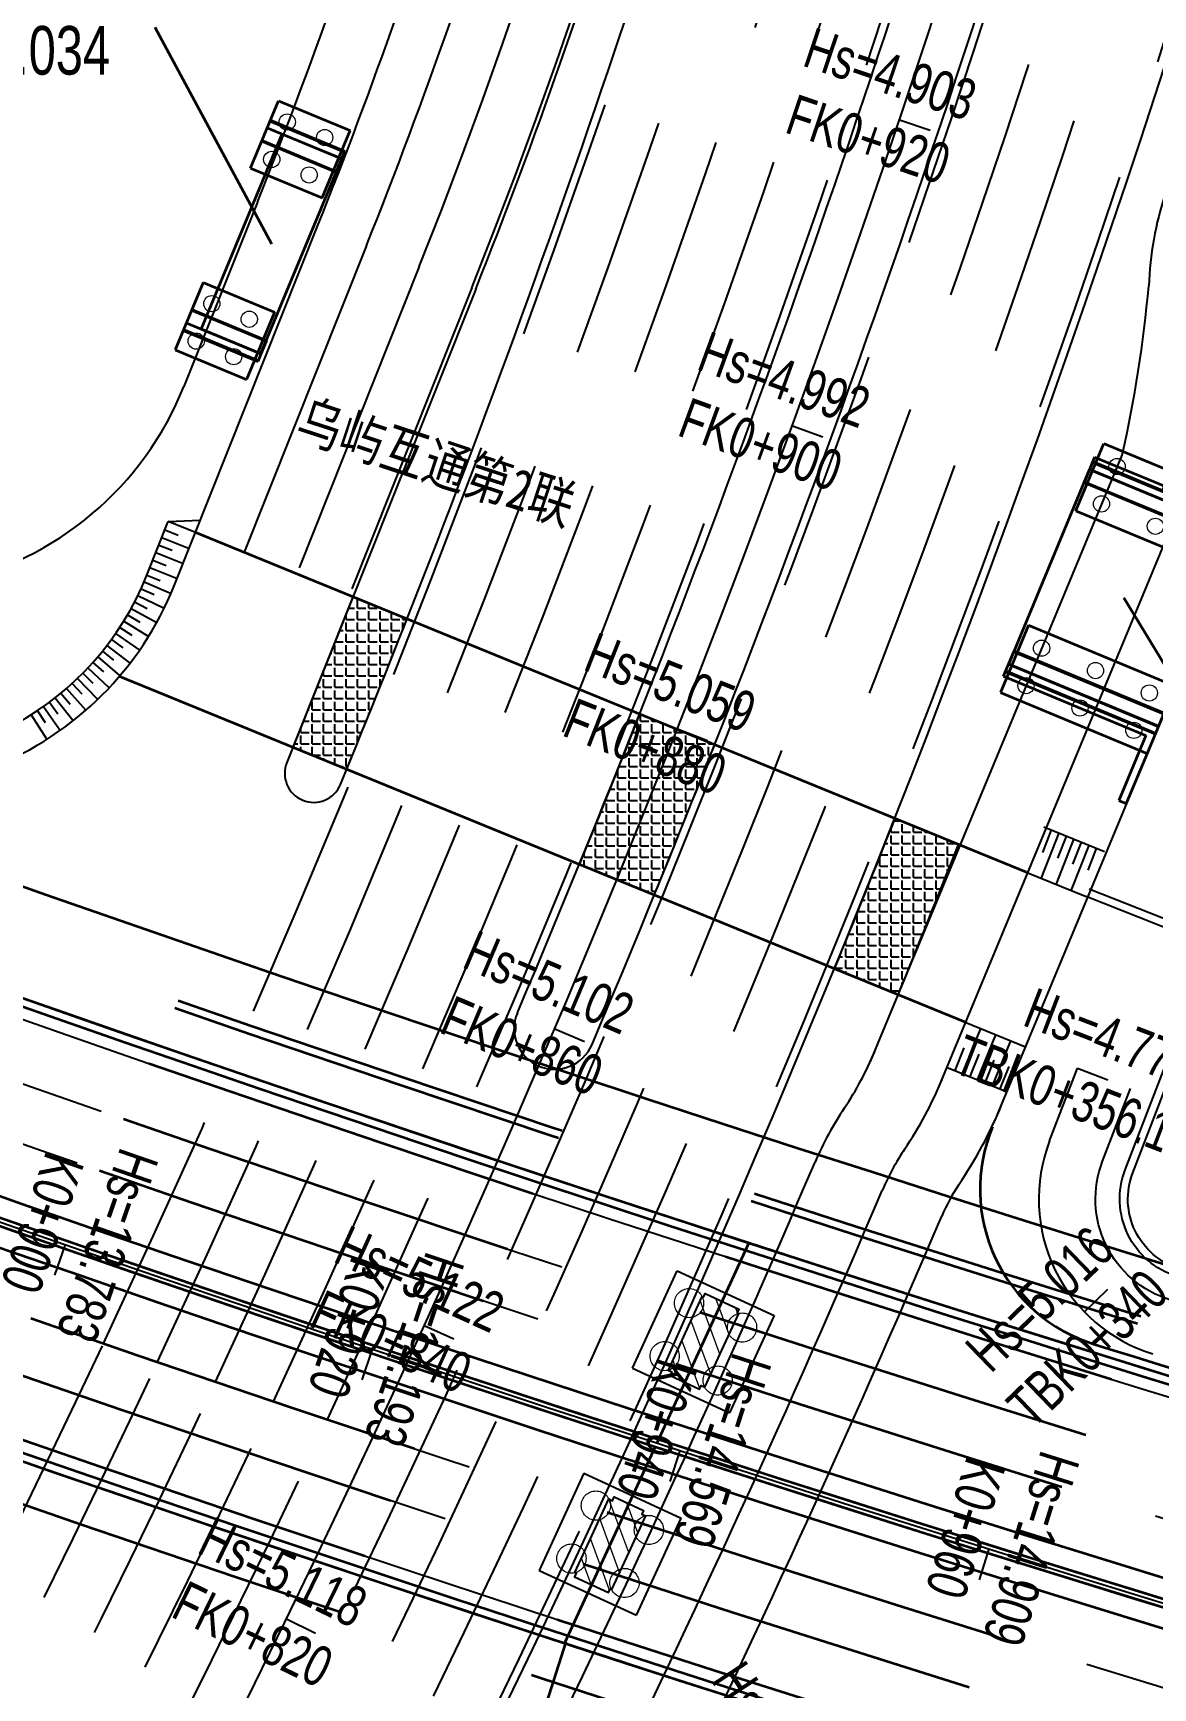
# Model space of a CAD drawing. Extents: x 0 to 558779, y 0 to 2762081.
# Drawn here: x 517143 to 517212.1, y 2757924.9 to 2758027 of the extents above; entities that cross this region are included whole.
import ezdxf
from ezdxf.enums import TextEntityAlignment as Align

# ---------------------------------------------------------------- set-up
doc = ezdxf.new("R2010")
doc.units = 0
doc.header["$LTSCALE"] = 20
for name, pattern in [('CENTER', [2, 1.25, -0.25, 0.25, -0.25]), ('CONTINOUS', [0]), ('DASHED', [19.049999999999997, 12.7, -6.349999999999999]), ('HIDDEN', [0.375, 0.25, -0.125])]:
    doc.linetypes.add(name, pattern=pattern)
for name, color, linetype in [('B-标线', 8, 'Continuous'), ('DL-互通边线', 75, 'Continuous'), ('DL-坡道口', 21, 'Continuous'), ('DL-非机动车道边线', 6, 'Continuous'), ('FD-公交车站', 11, 'Continuous'), ('FD-斑马线', 243, 'Continuous'), ('L-主桥边线', 240, 'Continuous'), ('L-辅路绿化带', 3, 'Continuous'), ('QL-主线桥墩', 191, 'Continuous'), ('QL-桥墩', 191, 'Continuous'), ('XW_2022', 7, 'Continuous'), ('XW_B-20220918', 7, 'Continuous'), ('XW_TB左非', 7, 'Continuous'), ('XW_丰海路', 7, 'Continuous'), ('XW_左非', 7, 'Continuous'), ('主线墩中心线', 6, 'Continuous'), ('主线墩号', 1, 'Continuous'), ('文本', 3, 'Continuous'), ('桩号-2022', 7, 'Continuous'), ('桩号-丰海路', 7, 'Continuous'), ('桩号-左非', 7, 'Continuous'), ('粗实线', 1, 'Continuous'), ('设计高-2022', 7, 'Continuous'), ('设计高-丰海路', 7, 'Continuous'), ('设计高-右非', 7, 'Continuous'), ('设计高-地面高-2022', 7, 'Continuous'), ('设计高-地面高-丰海路', 7, 'Continuous'), ('设计高-地面高-左非', 7, 'Continuous'), ('设计高-左非', 7, 'Continuous'), ('道路边线', 22, 'Continuous')]:
    doc.layers.add(name, color=color, linetype=linetype)
for name, color, linetype, lineweight in [('Y粗线', 1, 'CONTINOUS', 35), ('构造细实', 5, 'Continuous', 15), ('标注', 3, 'Continuous', 15), ('细虚线', 2, 'DASHED', 15)]:
    doc.layers.add(name, color=color, linetype=linetype, lineweight=lineweight)
doc.styles.get("Standard").update_dxf_attribs({"font": 'fsdb_e.shx', "width": 0.7, "bigfont": 'hzdx.shx'})
doc.styles.add('仿宋', font='simfang_0.ttf', dxfattribs={"width": 0.8})
pattern_1 = [(0, (-242.4584906192613, -12.00906982226297), (0, 0.6985000000000002), [0.508, -0.1905]), (90, (-242.4584906192613, -12.00906982226297), (-0.6985000000000002, 0), [0.508, -0.1905])]
pattern_2 = [(45, (-12.49999915763283, 14.99999999887115), (-67.35192090801864, 67.35192090801866), [])]

# ---------------------------------------------------------------- blocks, each defined once
blk = doc.blocks.new('4号辅道桥')
at = {"layer": 'Y粗线'}
for p, q in [((-8319.999999292193, 980.000000182772), (-8319.99999929173, -3800.000000292087)), ((-3819.999999292195, 980.0000001827137), (-8319.999999292193, 980.000000182772)), ((-7019.999999292195, 980.000000182772), (-7019.999999292195, -4000.000000292086)), ((-6519.999999292195, 980.000000182772), (-6519.999999292661, -4000.000000292086)), ((-5619.999999291728, 980.000000182772), (-5619.999999293126, -4000.000000292086)), ((-3819.999999292195, 980.0000001827137), (-3819.999999292661, -3800.000000292145)), ((3819.999999292195, 980.0000001827137), (3819.999999292661, -3800.000000292145)), ((3819.999999292195, 980.0000001827137), (8319.999999292193, 980.000000182772)), ((5619.999999292195, 980.000000182772), (5619.999999293126, -4000.000000292086)), ((6519.999999292661, 980.000000182772), (6519.999999292661, -4000.000000292086)), ((7019.999999292195, 980.000000182772), (7019.999999292195, -4000.000000292086)), ((8319.999999292193, 980.000000182772), (8319.99999929173, -3800.000000292087)), ((-3819.999999292195, -3800.000000292087), (-8319.99999929266, -3800.000000292087)), ((-5619.999999293126, -4000.000000292086), (-7019.999999292661, -4000.000000292086)), ((3819.999999292195, -3800.000000292087), (8319.99999929266, -3800.000000292087)), ((5619.999999293126, -4000.000000292086), (7019.999999292661, -4000.000000292086))]:
    blk.add_line(p, q, dxfattribs=at)
blk.add_lwpolyline([(-6499.99999954924, 1.827720553e-07), (-6499.999999572057, -4000.000000292202), (6500.000000407453, -4000.000000291737), (6499.999999989755, 2.328306e-10), (-6499.999999989755, -2.328306e-10)], dxfattribs=at)
at = {"layer": '标注', "linetype": 'DASHED', "ltscale": 40}
for p, q in [((-6919.999999291264, 980.0000001827137), (-6919.999999291264, -4000.000000292086)), ((-5719.999999291264, 980.000000182772), (-5719.999999291728, -4000.000000292086)), ((5719.999999291728, 980.000000182772), (5719.999999291728, -4000.000000292086)), ((6919.999999291264, 980.0000001827137), (6919.999999291264, -4000.000000292086))]:
    blk.add_line(p, q, dxfattribs=at)
at = {"layer": '标注', "linetype": 'ByBlock'}
for centre in [(-7319.999999292194, -20.00000029208604), (-4819.999999292195, -20.00000029231888), (4819.999999292195, -20.00000029231888), (7319.999999292194, -20.00000029208604), (-7319.99999929173, -2520.000000292086), (-4819.999999292661, -2520.000000292086), (4819.999999292661, -2520.000000292086), (7319.99999929173, -2520.000000292086)]:
    blk.add_circle(centre, 500, dxfattribs=at)
blk = doc.blocks.new('5号辅道桥')
at = {"layer": 'Y粗线'}
for p, q in [((-7319.999999713153, 2.91038e-11), (-7319.999999712685, -9500.00000037864)), ((-7319.999999713153, 2.91038e-11), (-5619.999999713153, 5.82077e-11)), ((-7019.999999712687, 5.82077e-11), (-7019.999999712687, -10000.00000037864)), ((-6519.999999713153, 5.82077e-11), (-6519.999999712687, -10000.00000037864)), ((-5619.999999713153, 5.82077e-11), (-5619.999999713153, -10000.00000037864)), ((5619.999999713153, 5.82077e-11), (5619.999999713153, -10000.00000037864)), ((7319.999999713153, 2.91038e-11), (5619.999999713153, 5.82077e-11)), ((6519.999999713153, 5.82077e-11), (6519.999999712687, -10000.00000037864)), ((7019.999999712687, 5.82077e-11), (7019.999999712687, -10000.00000037864)), ((7319.999999713153, 2.91038e-11), (7319.999999712685, -9500.00000037864)), ((-3819.999999712221, -199.9999999999418), (-8319.999999712685, -199.9999999999418)), ((-8319.999999713153, -199.9999999999418), (-8319.999999712685, -10000.0000003787)), ((-3819.999999712687, -199.9999999999418), (-3819.999999712687, -10000.00000037852)), ((3819.999999712221, -199.9999999999418), (8319.999999712685, -199.9999999999418)), ((3819.999999712687, -199.9999999999418), (3819.999999712687, -10000.00000037852)), ((8319.999999713153, -199.9999999999418), (8319.999999712685, -10000.0000003787)), ((-11669.99999971222, -9500.000000378759), (-11669.99999971175, -10000.0000003787)), ((-7319.999999712221, -9500.000000378699), (-11669.99999971222, -9500.000000378699)), ((-8319.999999712685, -10000.0000003787), (-11669.99999971222, -10000.0000003787)), ((-3819.999999712221, -10000.00000037852), (-8319.999999712685, -10000.00000037864)), ((3819.999999712221, -10000.00000037852), (8319.999999712685, -10000.00000037864)), ((7319.999999712221, -9500.000000378699), (11669.99999971222, -9500.000000378699)), ((8319.999999712685, -10000.0000003787), (11669.99999971222, -10000.0000003787)), ((11669.99999971222, -9500.000000378759), (11669.99999971175, -10000.0000003787))]:
    blk.add_line(p, q, dxfattribs=at)
blk.add_lwpolyline([(-6500, -10000.00000047684), (-6500, 0), (6500, 0), (6500.000000476837, -10000)], close=True, dxfattribs=at)
at = {"layer": '标注', "linetype": 'DASHED', "ltscale": 40}
for p, q in [((-6919.999999711756, 0), (-6919.999999711756, -10000.00000037864)), ((-5719.99999971222, 5.82077e-11), (-5719.999999711757, -10000.00000037864)), ((5719.99999971222, 5.82077e-11), (5719.999999711757, -10000.00000037864)), ((6919.999999711756, 0), (6919.999999711756, -10000.00000037864))]:
    blk.add_line(p, q, dxfattribs=at)
at = {"layer": '标注', "linetype": 'ByBlock'}
for centre in [(-7319.999999713153, -1500.000000013329), (-4819.999999712687, -1500.000000013329), (4819.999999712687, -1500.000000013329), (7319.999999713153, -1500.000000013329), (-7319.999999713153, -5100.000000189321), (-4819.999999712687, -5100.000000189321), (4819.999999712687, -5100.000000189321), (7319.999999713153, -5100.000000189321), (-7319.999999713153, -8700.000000366417), (-4819.999999712687, -8700.000000366417), (4819.999999712687, -8700.000000366417), (7319.999999713153, -8700.000000366417)]:
    blk.add_circle(centre, 500, dxfattribs=at)
blk = doc.blocks.new('W32-W33暂定')
at = {"layer": '构造细实'}
h = blk.add_hatch(dxfattribs=at)
h.set_pattern_fill('ANSI31', color=4, scale=30, style=0)
h.set_pattern_definition(pattern_2)
h.paths.add_polyline_path([(-937.4999999920977, 124.9999999690688), (-687.4999999920977, 124.9999999690688), (-437.5000000517025, 124.9999999690688), (-437.4999999920978, 99.99999998397), (-412.4999999920978, 99.99999998397), (-412.4999999920978, -100.0000000011288), (-437.4999999920978, -100.00000001603), (-437.4999999920978, -125.0000000011288), (-687.4999999920977, -125.0000000011288), (-937.499999968256, -125.0000000011288), (-937.4999999920977, -115.00000001603), (-962.4999999920977, -115.0000000011288), (-962.4999999920977, 114.9999999690688), (-937.4999999920977, 114.99999998397)])
h = blk.add_hatch(dxfattribs=at)
h.set_pattern_fill('ANSI31', color=4, scale=30, style=0)
h.set_pattern_definition(pattern_2)
h.paths.add_polyline_path([(937.4999999920977, 124.9999999690687), (687.4999999920977, 124.9999999690687), (437.5000000517025, 124.9999999690687), (437.4999999920978, 99.99999998396994), (412.4999999920978, 99.99999998396994), (412.4999999920978, -100.0000000011289), (437.4999999920978, -100.00000001603), (437.4999999920978, -125.0000000011289), (687.4999999920977, -125.0000000011289), (937.499999968256, -125.0000000011289), (937.4999999920977, -115.0000000160301), (962.4999999920977, -115.0000000011289), (962.4999999920977, 114.9999999690687), (937.4999999920977, 114.9999999839699)])
at = {"layer": '粗实线'}
for p, q in [((-1017.5, 329.9999999690688), (-1017.5, -330.00000001603)), ((-357.5, 329.9999999988711), (-1017.5, 329.9999999690688)), ((-357.5, 329.9999999988711), (-357.5, -330.0000000011289)), ((357.5000000000002, 329.9999999988711), (357.5000000000002, -330.0000000011289)), ((357.5000000000002, 329.9999999988711), (1017.5, 329.9999999690687)), ((1017.5, 329.9999999690687), (1017.5, -330.0000000160301)), ((-1017.5, -330.00000001603), (-357.5, -330.0000000011289)), ((1017.5, -330.0000000160301), (357.4999999999998, -330.0000000011289))]:
    blk.add_line(p, q, dxfattribs=at)
at = {"layer": '粗实线', "color": 4}
for points in [[(-937.4999999920977, 124.9999999690688), (-937.4999999920977, 114.99999998397), (-962.4999999920977, 114.9999999690688), (-962.4999999920977, -115.0000000011288), (-937.4999999920977, -115.00000001603), (-937.499999968256, -125.0000000011288)], [(-937.4999999920977, 124.9999999690688), (-687.4999999920977, 124.9999999690688), (-437.5000000517025, 124.9999999690688), (-437.4999999920978, 99.99999998397), (-412.4999999920978, 99.99999998397), (-412.4999999920978, -100.0000000011288), (-437.4999999920978, -100.00000001603), (-437.4999999920978, -125.0000000011288), (-687.4999999920977, -125.0000000011288), (-937.4999999324933, -125.0000000011288)], [(937.4999999920977, 124.9999999690687), (687.4999999920977, 124.9999999690687), (437.5000000517025, 124.9999999690687), (437.4999999920978, 99.99999998396994), (412.4999999920978, 99.99999998396994), (412.4999999920978, -100.0000000011289), (437.4999999920978, -100.00000001603), (437.4999999920978, -125.0000000011289), (687.4999999920977, -125.0000000011289), (937.4999999324933, -125.0000000011289)], [(937.4999999920977, 124.9999999690687), (937.4999999920977, 114.9999999839699), (962.4999999920977, 114.9999999690687), (962.4999999920977, -115.0000000011289), (937.4999999920977, -115.0000000160301), (937.499999968256, -125.0000000011289)]]:
    blk.add_lwpolyline(points, dxfattribs=at)
at = {"layer": '细虚线', "ltscale": 5}
for centre in [(-867.5, 179.99999998397), (-507.5, 179.9999999988711), (507.5, 179.9999999988711), (867.5, 179.9999999839698), (-867.5, -180.00000001603), (-507.5, -180.00000001603), (507.5, -180.00000001603), (867.5, -180.0000000160301)]:
    blk.add_circle(centre, 90, dxfattribs=at)
blk = doc.blocks.new('主线桥墩10.09')
at = {"layer": 'L-主桥边线', "lineweight": 35}
for points in [[(-22.09346182737499, 24.23848303081468, 0.0666659367072392), (484.4883812573389, -122.4187976215034)], [(-32.98621173837455, -0.4667406943626702, 0.0668908931568366), (482.2642752000247, -149.3860236215405)]]:
    blk.add_lwpolyline(points, format="xyb", dxfattribs=at)
at = {"layer": 'L-主桥边线', "color": 1, "lineweight": 35}
for points in [[(-27.64468672825024, 11.65887725027278, 0.0745330961224291), (544.5197791802347, -144.3218721337616), (1927.495816988172, -307.3725867569446)], [(-27.44311974686571, 12.11644773883745, 0.0745330961224571), (544.57832292316, -143.8253113320097), (1927.554360731505, -306.8760259551928)]]:
    blk.add_lwpolyline(points, format="xyb", dxfattribs=at)
at = {"layer": '主线墩中心线', "linetype": 'CENTER', "lineweight": 35}
for p, q in [((166.3170309555717, -47.57637860998511), (160.6337760661845, -59.92513574566692)), ((160.5285356424865, -60.15380548825487), (154.9510524005745, -72.2727386211045))]:
    blk.add_line(p, q, dxfattribs=at)
at = {"layer": '主线墩号', "lineweight": 35}
blk.add_line((155.0180680687772, -72.19092159112915), (152.4922649632208, -80.11553759826346), dxfattribs=at)
at = {"layer": '主线墩号', "xscale": 0.0099999998870312, "yscale": 0.0099999998870312, "zscale": 0.0099999998870312, "rotation": 65.28674614008489}
blk.add_blockref('W32-W33暂定', (160.6337760661845, -59.92513574520125), dxfattribs=at)
at = {"layer": '文本', "style": '仿宋', "width": 0.8}
blk.add_text('乌屿互通第2联', height=2.499999999999999, rotation=341.7956909932892, dxfattribs=at).set_placement((138.2203912325203, 2.182250116020441))

msp = doc.modelspace()

# ---------------------------------------------------------------- hatches: boundary and pattern name
at = {"layer": 'FD-公交车站'}
h = msp.add_hatch(dxfattribs=at)
h.set_pattern_fill('ANGLE', color=256, scale=0.1)
h.set_pattern_definition(pattern_1)
edge = h.paths.add_edge_path()
edge.add_arc((516457.0878946012, 2758270.034214213), 761.9999999984717, 337.7529654882218, 338.5049002007264)
edge.add_line((517166.089963611, 2757990.820915572), (517162.7501824333, 2757992.187063196))
edge.add_line((517162.7501824333, 2757992.187063196), (517159.0443670583, 2757982.898659509))
edge.add_line((517159.0443670583, 2757982.898659509), (517162.3646913303, 2757981.540470791))
h = msp.add_hatch(dxfattribs=at)
h.set_pattern_fill('ANGLE', color=256, scale=0.1)
h.set_pattern_definition(pattern_1)
edge = h.paths.add_edge_path()
edge.add_line((517176.710859561, 2757975.67212715), (517181.3386557647, 2757973.779113072))
edge.add_arc((516457.0878945979, 2758270.034214218), 782.5000000035402, 337.7529620783147, 338.4851964552362)
edge.add_line((517185.0655198646, 2757983.058906714), (517180.4373431535, 2757984.95207644))
edge.add_arc((516457.0878946005, 2758270.03421421), 777.4999999983584, 337.75296289380117, 338.4899064324587, ccw=False)
h = msp.add_hatch(dxfattribs=at)
h.set_pattern_fill('ANGLE', color=256, scale=0.1)
h.set_pattern_definition([(0, (0, 0), (0, 0.6985000000000002), [0.508, -0.1905]), (90, (0, 0), (-0.6985000000000002, 0), [0.508, -0.1905])])
edge = h.paths.add_edge_path()
edge.add_arc((516457.0878945974, 2758270.034214211), 798.7500000016236, 337.7529595003787, 338.4702963034457)
edge.add_line((517200.1070612722, 2757976.906118566), (517196.173124429, 2757978.515307367))
edge.add_arc((516457.087894599, 2758270.034214211), 794.5000000001337, 337.7529601645022, 338.47413440251796, ccw=False)
edge.add_line((517192.4453666533, 2757969.235879285), (517196.3789934263, 2757967.626817319))

# ---------------------------------------------------------------- linework, layer by layer
at = {"layer": 'B-标线', "linetype": 'Continuous', "ltscale": 4}
msp.add_line((517163.5883301462, 2758013.852410427), (517156.0396259485, 2757994.932036686), dxfattribs=at)
at = {"layer": 'B-标线', "linetype": 'HIDDEN', "ltscale": 4}
for p, q in [((517166.8391493603, 2758012.555423751), (517159.2792049409, 2757993.606877069)), ((517170.0899685742, 2758011.258437075), (517162.5187839336, 2757992.281717454))]:
    msp.add_line(p, q, dxfattribs=at)
at = {"layer": 'B-标线', "lineweight": 35, "flags": 128}
for points in [[(516332.9539138029, 2758339.613788994), (516966.6872571261, 2758045.7680116, 0.0793686081780521), (517567.750595335, 2757875.684348863), (518685.095573749, 2757743.951121216)], [(516325.1717994775, 2758322.830204853), (516958.9051428008, 2758028.98442746, 0.079368608178038), (517565.5844768466, 2757857.311599186), (518685.095573749, 2757725.322989553)], [(516323.9098349922, 2758320.108542561), (516957.6431783156, 2758026.262765167, 0.0793686081780461), (517565.233214389, 2757854.332234373), (518685.095573749, 2757722.302211446)]]:
    msp.add_lwpolyline(points, format="xyb", dxfattribs=at)
at = {"layer": 'B-标线', "linetype": 'HIDDEN', "lineweight": 35, "ltscale": 5, "flags": 128}
for points in [[(516331.2712944893, 2758335.984905937), (516965.0046378126, 2758042.139128543, 0.0793686081780467), (517567.2822453916, 2757871.711862446), (518685.095573749, 2757739.923417072)], [(516331.4816219035, 2758336.438516319), (516965.2149652268, 2758042.592738925, 0.0793686081780571), (517567.3407891346, 2757872.208423248), (518685.095573749, 2757740.426880091)], [(516329.6938388828, 2758332.58282807), (516963.4271822062, 2758038.737050676, 0.0793686081780464), (517566.8431673196, 2757867.98765643), (518685.095573749, 2757736.147444438)], [(516328.1163832764, 2758329.180750204), (516961.8497265997, 2758035.33497281, 0.0793686081780372), (517566.4040892477, 2757864.263450414), (518685.095573749, 2757732.371471804)], [(516326.6440913769, 2758326.005477528), (516960.3774347003, 2758032.159700135, 0.07936860817803301), (517565.9942830471, 2757860.7875248), (518685.095573749, 2757728.847230678)], [(516322.4375430929, 2758316.933269886), (516956.1708864162, 2758023.087492492, 0.079368608178051), (517564.8234081885, 2757850.856308758), (518947.7994459439, 2757687.805594135, 0.0200316140230398), (519307.5468970618, 2757659.942024764), (521003.5519569056, 2757596.751981205)], [(516320.9652511935, 2758313.757997211), (516954.6985945168, 2758019.912219817, 0.0793686081780398), (517564.4136019879, 2757847.380383144), (518947.3896397434, 2757684.329668521, 0.0200316140230388), (519307.4165838865, 2757656.444451538), (521003.4216295536, 2757593.254408507)], [(516319.387795587, 2758310.355919344), (516953.1211389103, 2758016.51014195, 0.0793686081780306), (517563.9745239159, 2757843.656177128), (518946.9505616714, 2757680.605462505, 0.0200316140230382), (519307.2769626272, 2757652.697051652), (521003.2819931051, 2757589.507009187)], [(516317.8103399805, 2758306.953841478), (516951.5436833039, 2758013.108064084, 0.0793686081780214), (517563.535445844, 2757839.931971113), (518946.5114835995, 2757676.88125649, 0.0200316140230376), (519307.1373413681, 2757648.949651766), (521003.1423566565, 2757585.759609868)]]:
    msp.add_lwpolyline(points, format="xyb", dxfattribs=at)
at = {"layer": 'B-标线', "linetype": 'Continuous', "ltscale": 4}
for points in [[(516801.4486363618, 2758113.842317293), (516963.4271821143, 2758038.737050697, 0.0793686081867384), (517566.8431672895, 2757867.987656427), (518230.0852143604, 2757789.792455073)], [(516796.926596957, 2758104.089694076), (516958.9051427089, 2758028.984427481, 0.0793686081867512), (517565.5844768166, 2757857.311599182), (518228.8265238876, 2757779.116397829)], [(516795.6646324722, 2758101.368031784), (516957.6431782236, 2758026.262765188, 0.0793686081867587), (517565.2332143592, 2757854.33223437), (518228.4752614301, 2757776.137033017)], [(516791.1425930676, 2758091.615408567), (516953.1211388182, 2758016.510141971, 0.0793686081867713), (517563.9745238861, 2757843.656177125), (518227.2165709573, 2757765.460975772)]]:
    msp.add_lwpolyline(points, format="xyb", dxfattribs=at)
for centre, radius, start, end in [((516845.2402485442, 2758140.86446277), 342.75, 338.2493717652328, 347.9900578181299), ((517147.0749616849, 2757951.814472903), 113.5, 59.6556304346143, 180.8874347898424), ((517147.0749616849, 2757951.814472903), 106.5, 59.6556304346143, 180.8874347898424)]:
    msp.add_arc(centre, radius, start, end, dxfattribs=at)
at = {"layer": 'B-标线', "linetype": 'HIDDEN', "ltscale": 4}
for centre, radius, start, end in [((516845.2402485442, 2758140.86446277), 346.25, 338.2493717652328, 347.9900578181299), ((516845.2402485442, 2758140.86446277), 349.75, 338.2493717652328, 347.9900578181299), ((517799.5838172971, 2759842.065125098), 1991.499999995303, 245.1240635667524, 263.2759572686483), ((517799.5838172974, 2759842.065125098), 1994.999999995363, 245.1240635667524, 263.2759572686483), ((517799.5838173004, 2759842.065125098), 2004.999999995639, 245.1240635667524, 263.2759572686483), ((517799.583817301, 2759842.065125098), 2008.499999995699, 245.1240635667524, 263.2759572686483)]:
    msp.add_arc(centre, radius, start, end, dxfattribs=at)
at = {"layer": 'B-标线', "linetype": 'HIDDEN', "ltscale": 3}
for radius, start, end in [(783, 304.6964323397392, 344.3172514265632), (786.5, 304.6964323397392, 344.3172514265632), (790.2499999999999, 304.6964323397392, 344.3172514265632), (794, 304.6964323397392, 344.3172514265632), (762.5, 334.8610638087748, 343.632528065669), (766, 334.8895294467534, 343.632528065669), (769.7499999999999, 334.9202530718312, 343.632528065669), (773.5, 334.9512060063036, 343.632528065669), (777, 334.9802995987557, 343.632528065669), (762.5, 325.2684961911447, 334.8610638087748), (766, 325.2684961911447, 334.8895294467534), (769.7499999999999, 325.2684961911447, 334.9202530718312), (773.5, 325.2684961911447, 334.9512060063036), (777, 325.2684961911447, 334.9802995987557)]:
    msp.add_arc((516457.0878945999, 2758270.034214213), radius, start, end, dxfattribs=at)
at = {"layer": 'DL-互通边线', "lineweight": 35}
for radius in [115, 114.5, 105.5, 105]:
    msp.add_arc((517147.0749616849, 2757951.814472903), radius, 59.17598161278978, 180.8874347898424, dxfattribs=at)
at = {"layer": 'DL-坡道口'}
for p, q in [((517151.3595786649, 2757996.829521383), (517153.3300395072, 2757996.910950104)), ((517153.0363188007, 2757996.160548588), (517151.3595786649, 2757996.829521383)), ((517150.9662001956, 2757995.843541873), (517152.6046130797, 2757995.189860588)), ((517151.1514840066, 2757996.307944619), (517151.9706904486, 2757995.981103976)), ((517150.595632574, 2757994.914736384), (517152.2340454579, 2757994.261055099)), ((517150.7809163848, 2757995.379139128), (517151.6001228269, 2757995.052298486)), ((517150.2250649523, 2757993.985930894), (517151.8634778363, 2757993.332249609)), ((517150.4103487631, 2757994.450333639), (517151.2295552052, 2757994.123492996)), ((517149.6815952085, 2757992.684902908), (517150.4834775671, 2757992.317603734)), ((517149.8658846051, 2757993.100897662), (517151.4875112178, 2757992.406618806)), ((517150.0397811414, 2757993.521528149), (517150.8589875834, 2757993.194687507)), ((517149.2821144587, 2757991.867380662), (517150.0646373655, 2757991.460463102)), ((517149.4869646138, 2757992.2736449), (517151.0718651348, 2757991.49918616)), ((517148.6075583283, 2757990.681073027), (517150.1072240861, 2757989.752257322)), ((517148.8422738728, 2757991.07084582), (517149.6034814282, 2757990.625326957)), ((517149.0671727677, 2757991.466364094), (517150.6113857714, 2757990.613661215)), ((517148.1092700919, 2757989.919734517), (517149.5606402206, 2757988.91712754)), ((517148.3631728236, 2757990.297289308), (517149.1011624049, 2757989.814282705)), ((517147.2920744847, 2757988.826782955), (517147.9781569928, 2757988.272513352)), ((517147.5735535196, 2757989.184251513), (517148.97300035, 2757988.110359261)), ((517147.8460088138, 2757989.548644612), (517148.5589358318, 2757989.029357536)), ((517146.3952816226, 2757987.798136106), (517147.680526715, 2757986.589897283)), ((517146.7027543832, 2757988.133508614), (517147.3602775325, 2757987.545641871)), ((517147.0017476245, 2757988.476462342), (517148.3457732677, 2757987.333968985)), ((517145.0845155401, 2757986.536576411), (517146.2427171507, 2757985.206063341)), ((517145.4239336007, 2757986.839577397), (517146.0194831276, 2757986.189004756)), ((517145.7556713638, 2757987.150968268), (517146.9789234618, 2757985.880003947)), ((517146.0795215026, 2757987.470554415), (517146.7068418277, 2757986.850559891)), ((517144.0223240214, 2757985.679779495), (517144.5499493917, 2757984.973001263)), ((517144.3834916918, 2757985.956496195), (517145.4737479141, 2757984.569759965)), ((517144.737629306, 2757986.242154675), (517145.2999194708, 2757985.56263001)), ((517142.898918975, 2757984.904980891), (517143.8452858414, 2757983.416328563)), ((517143.2798056382, 2757985.153857501), (517143.7714474251, 2757984.421592281)), ((517143.6543520137, 2757985.412177516), (517144.6739377747, 2757983.972684246)), ((517206.2993247528, 2757977.629883487), (517205.2032881535, 2757974.836962148)), ((517205.8338819701, 2757977.812538945), (517205.2858636703, 2757976.416078275)), ((517205.3684391875, 2757977.995194402), (517209.1100099472, 2757976.467108754)), ((517206.7647675353, 2757977.44722803), (517206.2167492358, 2757976.05076736)), ((517207.2302103178, 2757977.264572573), (517206.1341737188, 2757974.471651233)), ((517208.1610958831, 2757976.899261658), (517207.0650592839, 2757974.106340318)), ((517207.6956531004, 2757977.081917115), (517207.1476348011, 2757975.685456445)), ((517208.6265386657, 2757976.7166062), (517208.0785203662, 2757975.320145531)), ((517204.2724025882, 2757975.202273063), (517207.975737477, 2757973.689803232)), ((517201.4695700959, 2757965.544503901), (517200.3337676329, 2757962.767823731)), ((517200.5101587743, 2757965.936951599), (517204.2462502655, 2757964.408701438)), ((517202.3951301525, 2757965.16590308), (517201.2593276895, 2757962.38922291)), ((517200.4388888362, 2757964.345464226), (517199.8709876046, 2757962.957124141)), ((517203.320690209, 2757964.787302259), (517202.184887746, 2757962.010622089)), ((517199.3743563112, 2757963.16027143), (517203.1104478025, 2757961.632021268)), ((517201.3644488927, 2757963.966863405), (517200.7965476613, 2757962.57852332)), ((517202.2900089492, 2757963.588262584), (517201.7221077178, 2757962.199922499)), ((517203.2155690058, 2757963.209661763), (517202.6476677743, 2757961.821321678))]:
    msp.add_line(p, q, dxfattribs=at)
msp.add_lwpolyline([(517129.8097359677, 2757982.370410639, 0.3579349166542474), (517150.0390762965, 2757993.519761498), (517151.3595786649, 2757996.829521383)], format="xyb", dxfattribs=at)
at = {"layer": 'DL-非机动车道边线'}
for p, q in [((517151.7109261779, 2757992.852739778), (517160.569712304, 2758015.056755197)), ((517198.8256596936, 2757961.784552898), (517214.3585590161, 2757999.193207453))]:
    msp.add_line(p, q, dxfattribs=at)
msp.add_lwpolyline([(516681.0566446671, 2758183.739579687), (516711.5878503283, 2758169.538312119), (516738.6515630135, 2758156.971178772), (516772.8385979254, 2758141.062565848), (516808.2715496399, 2758124.56986856), (516839.1821436236, 2758110.258871889), (516853.0517485953, 2758103.828626121), (516882.5965200831, 2758090.133651346), (516911.287900856, 2758076.85568377), (516929.9530417529, 2758068.206258962), (516947.097252483, 2758060.454452646), (516965.4531707728, 2758051.738971829), (516974.5454576876, 2758047.558721779), (516993.549987901, 2758041.675504648), (517012.5093214209, 2758034.732154911), (517026.0084902067, 2758029.788444736), (517043.3052701472, 2758020.0610929), (517053.4141712872, 2758015.328331555), (517072.8970092678, 2758006.253023013), (517101.0956648295, 2757993.108853256), (517124.6999935401, 2757982.12976665, 0.4306366615324721), (517151.7109261781, 2757992.852739779)], format="xyb", dxfattribs=at)
at = {"layer": 'DL-非机动车道边线', "flags": 128}
msp.add_lwpolyline([(517535.4595351288, 2757890.269549703, -0.0146571283084208), (517507.0325955516, 2757896.505120518), (517437.4360345968, 2757913.924065255, -0.0753460989586824), (517405.2201819186, 2757927.379991321, 0.2413342400438609), (517351.9960104923, 2757931.24285066, -0.1668886269642016), (517289.4779598627, 2757926.832224344, -0.0100216151164443), (517213.135905826, 2757948.812724289, -0.4340586100425414), (517208.9935401646, 2757957.357980842), (517210.7194308591, 2757961.8388172)], format="xyb", dxfattribs=at)
at = {"layer": 'DL-非机动车道边线'}
for centre, radius, start, end in [((516845.2402485442, 2758140.864462771), 339.5000000001043, 338.2493717652328, 347.5500103010835), ((517176.463204965, 2757971.788132366), 24.50000000011965, 326.0887573966344, 337.4815742969207), ((517209.6593180927, 2757949.471813826), 15.49999999969802, 146.0887573966344, 156.9281236380068), ((516457.0878946018, 2758270.034214215), 802.4999999994448, 330.7730035133114, 336.9281236380068)]:
    msp.add_arc(centre, radius, start, end, dxfattribs=at)
at = {"layer": 'FD-公交车站'}
for points in [[(517162.3646913304, 2757981.540470792, 0.0032809458959321), (517166.089963611, 2757990.820915572), (517162.7501824333, 2757992.187063196), (517159.0443670583, 2757982.898659509), (517162.3646913303, 2757981.540470791)], [(517176.710859561, 2757975.67212715), (517181.3386557647, 2757973.779113072, 0.0031949860647306), (517185.0655198646, 2757983.058906714), (517180.4373431535, 2757984.95207644, -0.0032155338701564), (517176.7108595613, 2757975.67212715)], [(517196.3789934262, 2757967.626817319, 0.0031299824860119), (517200.1070612722, 2757976.906118566), (517196.173124429, 2757978.515307367, -0.0031467266196011), (517192.4453666533, 2757969.235879285), (517196.3789934263, 2757967.626817319)]]:
    msp.add_lwpolyline(points, format="xyb", dxfattribs=at)
at = {"layer": 'FD-斑马线', "lineweight": 35}
for p, q in [((517204.2724025882, 2757975.202273063), (517153.0363188007, 2757996.160548588)), ((517200.5101587743, 2757965.936951599), (517148.3435567433, 2757987.275858434))]:
    msp.add_line(p, q, dxfattribs=at)
at = {"layer": 'L-主桥边线', "lineweight": 35}
for points in [[(516801.7641274831, 2758114.522732867), (516963.7426732357, 2758039.417466271, 0.0715019287529646), (517505.3122830437, 2757876.976510274)], [(516801.9744548971, 2758114.976343249), (516963.9530006499, 2758039.871076653, 0.0714970484100831), (517505.3481757935, 2757877.476710887)], [(516796.4007784217, 2758102.955668121), (516958.3793241734, 2758027.850401526, 0.0793686081867576), (517565.4381174593, 2757856.070197177), (518228.6801645306, 2757777.874995824)], [(516796.1904510075, 2758102.502057739), (516958.1689967592, 2758027.396791143, 0.0793686081867523), (517565.3795737164, 2757855.573636375), (518228.6216207877, 2757777.378435022)], [(516790.8271019464, 2758090.934992994), (516952.8056476969, 2758015.829726399, 0.0756049920457877), (517533.997684804, 2757846.662156721)], [(516790.6167745321, 2758090.481382612), (516952.5953202827, 2758015.376116016, 0.0715934765951041), (517502.1131767932, 2757850.660227038, 0.0715934765951041)]]:
    msp.add_lwpolyline(points, format="xyb", dxfattribs=at)
for centre, radius, start, end in [((517211.4376064723, 2757955.623535803), 10, 157.3737736486439, 252.6839401670236), ((517799.5791455251, 2759842.066099086), 1986.000003675373, 252.6839401670236, 255.0861198479173)]:
    msp.add_arc(centre, radius, start, end, dxfattribs=at)
at = {"layer": 'L-辅路绿化带'}
for p, q in [((517170.3221699466, 2758011.16579517), (517158.6737855207, 2757981.969819139)), ((517194.6696852097, 2757963.510205264), (517210.2025845321, 2758000.918859819))]:
    msp.add_line(p, q, dxfattribs=at)
for centre, radius, start, end in [((516845.2402485442, 2758140.86446277), 350, 338.2493717652328, 347.9900578181299), ((516457.0878945999, 2758270.034214213), 782.5, 337.0214765802209, 344.3172514265632), ((516457.0878945999, 2758270.034214213), 762, 337.6774200203308, 343.632528065669), ((516457.0878945999, 2758270.034214213), 777.5, 337.0214765802209, 343.632528065669), ((516457.0878945999, 2758270.034214213), 794.5, 317.1532627605024, 342.8979667930104), ((517231.8343309789, 2758010.694746876), 20, 161.4924891595489, 178.0879655501896), ((517131.2670364204, 2758018.687513335), 80.91072736960788, 347.3139823789785, 354.8054634791559), ((517160.3287400142, 2757981.290310798), 1.789023745204126, 157.6774200500787, 337.6774200203308), ((517175.1958690948, 2757965.53308619), 2.499999999995102, 157.021476580221, 337.0214765802209), ((517176.463204966, 2757971.788132368), 20, 326.0887573966344, 337.4815742969207), ((517209.6593180933, 2757949.471813827), 20, 146.0887573966344, 156.9281236380068), ((516457.0878945999, 2758270.034214213), 798, 330.7730043704374, 336.9281236380068)]:
    msp.add_arc(centre, radius, start, end, dxfattribs=at)
at = {"layer": 'QL-桥墩', "lineweight": 35}
for p, q in [((517150.527483578, 2758027.330154737), (517157.71950626, 2758013.96235788)), ((517220.226782409, 2757975.715991552), (517210.3147108494, 2757992.122941281))]:
    msp.add_line(p, q, dxfattribs=at)
msp.add_lwpolyline([(517153.3795402552, 2758008.725620659), (517157.0737397964, 2758007.191707444), (517162.0589577429, 2758019.197855953), (517158.3647582017, 2758020.731769168), (517153.3795402551, 2758008.725620658)], dxfattribs=at)
msp.add_lwpolyline([(517212.4398513027, 2757984.20247551), (517203.2043524495, 2757988.037258545), (517208.1895703961, 2758000.043407054), (517217.4250692493, 2757996.208624019)], close=True, dxfattribs=at)
at = {"layer": 'XW_2022', "color": 2}
msp.add_arc((517799.5838173413, 2759842.065125105), 2000, 245.1240635637268, 263.2759572686483, dxfattribs=at)
at = {"layer": 'XW_B-20220918', "color": 2}
msp.add_arc((517147.0749616849, 2757951.814472903), 110, 59.17598161278978, 180.8874347898424, dxfattribs=at)
at = {"layer": 'XW_TB左非', "color": 4}
msp.add_line((517205.7274395469, 2757958.615989886), (517207.4533302413, 2757963.096826244), dxfattribs=at)
at = {"layer": 'XW_TB左非', "color": 2}
msp.add_arc((517215.0591555979, 2757955.021678332), 10, 158.9347345488397, 252.7894117436603, dxfattribs=at)
at = {"layer": 'XW_丰海路', "color": 2}
msp.add_arc((516457.0878945999, 2758270.034214213), 779.9999999999999, 304.6964323342552, 344.3172514265632, dxfattribs=at)
at = {"layer": 'XW_左非', "color": 4}
msp.add_line((517205.7274395469, 2757958.615989886), (517207.4533302413, 2757963.096826244), dxfattribs=at)
at = {"layer": 'XW_左非', "color": 2}
msp.add_arc((517215.0591555979, 2757955.021678332), 10, 158.9347345488397, 252.7894117436603, dxfattribs=at)
at = {"layer": '设计高-地面高-2022', "color": 7}
for p, q in [((517144.9950249525, 2757952.220286798), (517144.3404361601, 2757950.330441959)), ((517163.9258875297, 2757945.768999425), (517163.2902296, 2757943.872703299)), ((517182.9203153706, 2757939.507340086), (517182.3036518686, 2757937.604782301)), ((517201.9764090475, 2757933.43593494), (517201.3788016393, 2757931.527305749))]:
    msp.add_line(p, q, dxfattribs=at)
at = {"layer": '设计高-地面高-丰海路', "color": 7}
for p, q in [((517196.4724074655, 2758021.618147633), (517198.3682651909, 2758020.98118336)), ((517189.8604173101, 2758002.74330535), (517191.7393212146, 2758002.057944044)), ((517182.7666833178, 2757984.044187105), (517184.6273981607, 2757983.310879343)), ((517175.1958690948, 2757965.53308619), (517177.0371715935, 2757964.752314067)), ((517167.1529518928, 2757947.222172287), (517168.9736315268, 2757946.394449103)), ((517158.6432193358, 2757929.123483471), (517160.4420791427, 2757928.249353392))]:
    msp.add_line(p, q, dxfattribs=at)
at = {"layer": '设计高-地面高-左非', "color": 7}
for p, q in [((517207.4533302413, 2757963.096826244), (517209.3196734515, 2757962.377963933)), ((517207.8729101873, 2757948.067695524), (517209.3101592695, 2757949.458492086))]:
    msp.add_line(p, q, dxfattribs=at)
at = {"layer": '道路边线'}
for p, q in [((517156.8544903458, 2758016.539025684), (517152.31737538, 2758005.167019496)), ((517202.519859235, 2757960.250639684), (517218.0527585574, 2757997.659294239))]:
    msp.add_line(p, q, dxfattribs=at)
at = {"layer": '道路边线', "flags": 128}
for points in [[(517535.7378462735, 2757891.743504555, -0.0146571283084023), (517507.396788689, 2757897.960236788), (517437.8002277343, 2757915.379181524, -0.0753460989586982), (517405.9991714424, 2757928.661855324, 0.241334240043927), (517351.4102776721, 2757932.623762338, -0.166888626964142), (517289.8640102086, 2757928.281694983, -0.0100216151164439), (517213.5797326968, 2757950.245559837, -0.4340586100326556), (517210.3932975723, 2757956.818834109), (517215.7147398207, 2757970.634605863), (517207.9757374769, 2757973.689803232)], [(517535.830616655, 2757892.234822839, -0.0146571283083785), (517507.5181864014, 2757898.445275544), (517437.9216254468, 2757915.864220281, -0.0753460989588762), (517406.2588346171, 2757929.089143325, 0.2413342400440986), (517351.2150333987, 2757933.084066231, -0.1668886269641845), (517289.9926936573, 2757928.764851862, -0.0100216151164431), (517213.7276749871, 2757950.723171687, -0.4340586100000712), (517210.8598833748, 2757956.639118531), (517216.3595486974, 2757970.917601183), (517208.159145267, 2757974.154950117)]]:
    msp.add_lwpolyline(points, format="xyb", dxfattribs=at)
at = {"layer": '道路边线'}
for centre, radius, start, end in [((516845.2402485442, 2758140.86446277), 335.5, 338.2493717652328, 347.4589483296548), ((517133.7412655854, 2758012.578371929), 20, 282.1530315106124, 338.2493717652328), ((517176.463204966, 2757971.788132368), 28.5, 326.0887573966344, 337.4815742969207), ((517209.6593180933, 2757949.471813827), 11.5, 146.0887573966344, 156.9281236380068), ((516457.0878945999, 2758270.034214213), 806.4999999999999, 330.7730043704374, 336.9281236380068)]:
    msp.add_arc(centre, radius, start, end, dxfattribs=at)

# ---------------------------------------------------------------- block references
at = {"layer": 'QL-主线桥墩'}
msp.add_blockref('主线桥墩10.09', (517020.8597945361, 2757999.895508508), dxfattribs=at)
at = {"layer": '标注', "linetype": 'ByBlock', "xscale": 0.0010000002055583, "yscale": 0.0010000002055583, "zscale": 0.0010000002055583, "rotation": 67.45068323365689}
for name, p in [('4号辅道桥', (517155.8721492282, 2758014.728694913)), ('5号辅道桥', (517205.6969614229, 2757994.0403328))]:
    msp.add_blockref(name, p, dxfattribs=at)

# ---------------------------------------------------------------- texts
at = {"layer": 'QL-桥墩', "color": 1, "lineweight": 35, "width": 0.75}
msp.add_text('FHK0+898.034', height=3, dxfattribs=at).set_placement((517137.6030924889, 2758023.504277246), align=Align.BOTTOM_CENTER)
at = {"layer": '桩号-2022', "color": 7, "width": 0.75}
for s, rotation, p in [('K0+900', 250.8953616230099, (517144.7782624899, 2757953.122154635)), ('K0+920', 251.4683194182797, (517163.7001173773, 2757946.668654582)), ('K0+940', 252.0412772132395, (517182.6855601048, 2757940.404692596)), ('K0+960', 252.6142350087102, (517201.7326921439, 2757934.330895069))]:
    msp.add_text(s, height=2.5, rotation=rotation, dxfattribs=at).set_placement(p, align=Align.TOP_CENTER)
at = {"layer": '桩号-丰海路', "color": 7, "width": 0.75}
for s, rotation, p in [('FK0+920', 341.4288442446987, (517194.9505186571, 2758021.602001274)), ('FK0+900', 339.9597216931849, (517188.3386148027, 2758002.766182811)), ('FK0+880', 338.4905991426093, (517181.2459675841, 2757984.106073348)), ('FK0+860', 337.0214765898951, (517173.6772398929, 2757965.633940529)), ('FK0+840', 335.5523540386487, (517165.6374076096, 2757947.361928418)), ('FK0+820', 334.0832314882765, (517157.1317563298, 2757929.302049514))]:
    msp.add_text(s, height=2.5, rotation=rotation, dxfattribs=at).set_placement(p, align=Align.TOP_CENTER)
at = {"layer": '桩号-左非', "color": 7, "width": 0.75}
for s, rotation, p in [('TBK0+356.168', 338.9347345540081, (517208.3817559446, 2757962.203415945)), ('TBK0+340', 44.05896354591218, (517207.18758655, 2757946.708748225))]:
    msp.add_text(s, height=2.5, rotation=rotation, dxfattribs=at).set_placement(p, align=Align.TOP_CENTER)
at = {"layer": '设计高-2022', "color": 7, "width": 0.75}
for s, rotation, p in [('Hs=13.783', 250.8953616230099, (517145.7231849091, 2757952.794860239)), ('Hs=14.193', 251.4683194182797, (517164.6482654401, 2757946.350825617)), ('Hs=14.569', 252.0412772132395, (517183.6368389972, 2757940.096360845)), ('Hs=14.909', 252.6142350087102, (517202.687006739, 2757934.032091366))]:
    msp.add_text(s, height=2.5, rotation=rotation, dxfattribs=at).set_placement(p, align=Align.BOTTOM_CENTER)
at = {"layer": '设计高-丰海路', "color": 7, "width": 0.75}
for s, rotation, p in [('Hs=4.903', 341.4288442446987, (517195.2690007938, 2758022.549930136)), ('Hs=4.992', 339.9597216931849, (517188.6812954551, 2758003.705634763)), ('Hs=5.059', 338.4905991426093, (517181.612621465, 2757985.03643077)), ('Hs=5.102', 337.0214765898951, (517174.0676259547, 2757966.554591778)), ('Hs=5.122', 335.5523540386487, (517166.0512692017, 2757948.272268235)), ('Hs=5.118', 334.0832314882765, (517157.5688213692, 2757930.201479417))]:
    msp.add_text(s, height=2.5, rotation=rotation, dxfattribs=at).set_placement(p, align=Align.BOTTOM_CENTER)
at = {"layer": '设计高-右非', "color": 7, "width": 0.75}
msp.add_text('Hs=5.355', height=2.5, rotation=303.2952565917197, dxfattribs=at).set_placement((517187.1293515509, 2757920.412264629), align=Align.BOTTOM_CENTER)
at = {"layer": '设计高-左非', "color": 7, "width": 0.75}
for s, rotation, p in [('Hs=4.773', 338.9347345540081, (517208.7411870999, 2757963.13658755)), ('Hs=5.016', 44.05896354591218, (517206.4921882692, 2757947.427372765))]:
    msp.add_text(s, height=2.5, rotation=rotation, dxfattribs=at).set_placement(p, align=Align.BOTTOM_CENTER)

doc.saveas('drawing.dxf')
